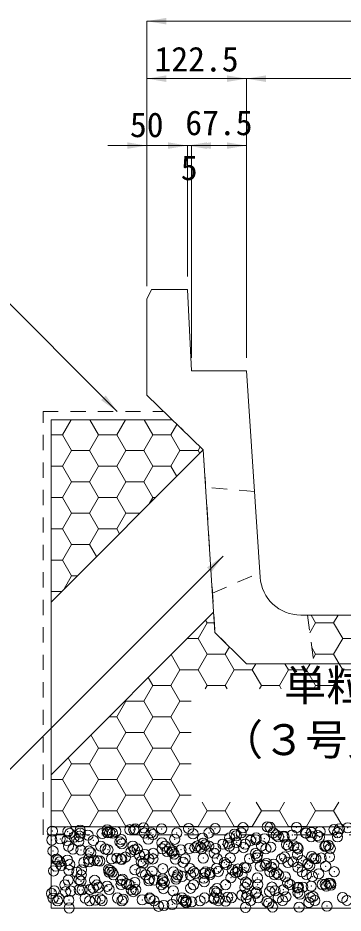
# Model space of a CAD drawing. Units: millimetres at full size; some dimension numbers follow another scale. Extents: x -1384 to 16426, y -20408 to -2620.
# Drawn here: x 7090 to 7490, y -7363 to -6263 of the extents above; entities that cross this region are included whole.
import ezdxf
from ezdxf.enums import TextEntityAlignment as Align

# ---------------------------------------------------------------- set-up
doc = ezdxf.new("R2010")
doc.units = ezdxf.units.MM
doc.header["$LTSCALE"] = 25
doc.header["$PDMODE"] = 32
doc.header["$PDSIZE"] = 12.5
doc.linetypes.add('USER1', pattern=[1.35, 0.75, -0.6])
for name, color, linetype, lineweight in [('寸法線', 7, 'Continuous', 9), ('本体', 2, 'Continuous', 13), ('補助線', 8, 'Continuous', 13), ('ﾊｯﾁﾝｸﾞ', 7, 'Continuous', 5)]:
    doc.layers.add(name, color=color, linetype=linetype, lineweight=lineweight)
doc.styles.add('ＭＳ ゴシック', font='')
doc.styles.get('ＭＳ ゴシック').set_extended_font_data('MS Gothic')

# ---------------------------------------------------------------- blocks, each defined once
blk = doc.blocks.new('filled_arrow')
at = {"color": 0, "linetype": 'Continuous', "lineweight": -2}
blk.add_solid([(7.5, 1.25), (0, 0), (7.5, -1.25)], dxfattribs=at)

msp = doc.modelspace()

# ---------------------------------------------------------------- linework, layer by layer
at = {"layer": '寸法線'}
for p, q in [((7248.7, -6266.75), (7793.7, -6266.75)), ((7248.7, -6592.4), (7248.7, -6266.75)), ((7248.7, -6337.38), (7371.2, -6337.38)), ((7248.7, -6592.4), (7248.7, -6337.38)), ((7371.2, -6337.38), (7671.2, -6337.38)), ((7371.2, -6680.4), (7371.2, -6337.38)), ((7371.2, -6680.4), (7371.2, -6337.38)), ((7200.7, -6419.63), (7346.7, -6419.63)), ((7248.7, -6592.4), (7248.7, -6419.63)), ((7250.7, -6419.63), (7351.7, -6419.63)), ((7298.7, -6580.4), (7298.7, -6419.63)), ((7298.7, -6580.4), (7298.7, -6419.63)), ((7303.7, -6680.4), (7303.7, -6419.63)), ((7303.7, -6419.63), (7371.2, -6419.63)), ((7303.7, -6680.4), (7303.7, -6419.63)), ((7371.2, -6680.4), (7371.2, -6419.63))]:
    msp.add_line(p, q, dxfattribs=at)
for points in [[(7212.45, -6746.4), (7055.55, -6589.5), (6839.43, -6589.5)], [(7342.48, -6923.88), (7035, -7231.36), (6648.48, -7231.36)]]:
    msp.add_lwpolyline(points, dxfattribs=at)
at = {"layer": '本体'}
for p, q in [((7248.7, -6608.4), (7254.7, -6596.4)), ((7254.7, -6596.4), (7298.7, -6596.4)), ((7298.7, -6596.4), (7303.7, -6696.4)), ((7248.7, -6726.4), (7248.7, -6608.4)), ((7303.7, -6696.4), (7371.2, -6696.4)), ((7371.2, -6696.4), (7388.08, -6949.72)), ((7248.7, -6726.4), (7318.2, -6793.4)), ((7318.2, -6793.4), (7332.56, -7017.77)), ((7437.97, -6996.4), (7604.42, -6996.4)), ((7371.2, -7056.4), (7332.56, -7017.77)), ((7371.2, -7056.4), (7671.2, -7056.4))]:
    msp.add_line(p, q, dxfattribs=at)
at = {"layer": '本体', "linetype": 'USER1', "lineweight": 9}
for p, q in [((7381.06, -6844.4), (7321.14, -6839.38)), ((7329.47, -6969.39), (7387.73, -6944.39)), ((7446.2, -6996.4), (7454.2, -7056.4))]:
    msp.add_line(p, q, dxfattribs=at)
at = {"layer": '本体'}
msp.add_arc((7437.97, -6946.4), 50, 183.81407, 270, dxfattribs=at)
at = {"layer": '補助線'}
for p, q in [((7318.2, -6793.4), (7131.2, -6980.4)), ((7330.96, -6992.76), (7131.2, -7192.53))]:
    msp.add_line(p, q, dxfattribs=at)
at = {"layer": '補助線', "linetype": 'USER1'}
msp.add_lwpolyline([(7762.57, -6756.4), (7911.2, -6756.4), (7911.2, -7256.4), (7131.2, -7256.4), (7131.2, -6756.4), (7279.82, -6756.4), (7318.2, -6793.4), (7332.56, -7017.77), (7371.2, -7056.4), (7671.2, -7056.4), (7709.83, -7017.77), (7724.2, -6793.4)], close=True, dxfattribs=at)
at = {"layer": 'ﾊｯﾁﾝｸﾞ'}
for p, q in [((7145.12, -6775.09), (7155.91, -6756.4)), ((7189.57, -6775.09), (7178.78, -6756.4)), ((7211.79, -6775.09), (7222.59, -6756.4)), ((7256.24, -6775.09), (7245.45, -6756.4)), ((7278.47, -6775.09), (7285.88, -6762.25)), ((7131.2, -6775.09), (7145.12, -6775.09)), ((7156.23, -6794.34), (7145.12, -6775.09)), ((7178.46, -6794.34), (7189.57, -6775.09)), ((7189.57, -6775.09), (7211.79, -6775.09)), ((7222.91, -6794.34), (7211.79, -6775.09)), ((7245.13, -6794.34), (7256.24, -6775.09)), ((7256.24, -6775.09), (7278.47, -6775.09)), ((7289.58, -6794.34), (7278.47, -6775.09)), ((7145.12, -6813.58), (7156.23, -6794.34)), ((7156.23, -6794.34), (7178.46, -6794.34)), ((7189.57, -6813.58), (7178.46, -6794.34)), ((7211.79, -6813.58), (7222.91, -6794.34)), ((7222.91, -6794.34), (7245.13, -6794.34)), ((7256.24, -6813.58), (7245.13, -6794.34)), ((7278.47, -6813.58), (7289.58, -6794.34)), ((7289.58, -6794.34), (7311.81, -6794.34)), ((7311.81, -6794.34), (7314.44, -6789.78)), ((7313.8, -6797.79), (7311.81, -6794.34)), ((7131.2, -6813.58), (7145.12, -6813.58)), ((7156.23, -6832.83), (7145.12, -6813.58)), ((7178.46, -6832.83), (7189.57, -6813.58)), ((7189.57, -6813.58), (7211.79, -6813.58)), ((7222.91, -6832.83), (7211.79, -6813.58)), ((7245.13, -6832.83), (7256.24, -6813.58)), ((7256.24, -6813.58), (7278.47, -6813.58)), ((7285.62, -6825.97), (7278.47, -6813.58)), ((7145.12, -6852.08), (7156.23, -6832.83)), ((7156.23, -6832.83), (7178.46, -6832.83)), ((7189.57, -6852.08), (7178.46, -6832.83)), ((7211.79, -6852.08), (7222.91, -6832.83)), ((7222.91, -6832.83), (7245.13, -6832.83)), ((7256.24, -6852.08), (7245.13, -6832.83)), ((7131.2, -6852.08), (7145.12, -6852.08)), ((7156.23, -6871.33), (7145.12, -6852.08)), ((7178.46, -6871.33), (7189.57, -6852.08)), ((7189.57, -6852.08), (7211.79, -6852.08)), ((7222.91, -6871.33), (7211.79, -6852.08)), ((7251.78, -6859.82), (7256.24, -6852.08)), ((7256.24, -6852.08), (7259.51, -6852.08)), ((7145.12, -6890.57), (7156.23, -6871.33)), ((7156.23, -6871.33), (7178.46, -6871.33)), ((7189.57, -6890.57), (7178.46, -6871.33)), ((7211.79, -6890.57), (7222.91, -6871.33)), ((7222.91, -6871.33), (7240.27, -6871.33)), ((7131.2, -6890.57), (7145.12, -6890.57)), ((7156.23, -6909.82), (7145.12, -6890.57)), ((7178.46, -6909.82), (7189.57, -6890.57)), ((7189.57, -6890.57), (7211.79, -6890.57)), ((7215.17, -6896.42), (7211.79, -6890.57)), ((7145.12, -6929.07), (7156.23, -6909.82)), ((7156.23, -6909.82), (7178.46, -6909.82)), ((7186.99, -6924.6), (7178.46, -6909.82)), ((7131.2, -6929.07), (7145.12, -6929.07)), ((7156.23, -6948.32), (7145.12, -6929.07)), ((7146.61, -6964.99), (7156.23, -6948.32)), ((7156.23, -6948.32), (7163.28, -6948.32)), ((7131.2, -6967.56), (7144.03, -6967.56)), ((7322.92, -7006.06), (7321, -7002.73)), ((7456.27, -7006.06), (7450.69, -6996.4)), ((7478.49, -7006.06), (7484.07, -6996.4)), ((7311.81, -7025.31), (7322.92, -7006.06)), ((7322.92, -7006.06), (7331.81, -7006.06)), ((7449.13, -7018.42), (7456.27, -7006.06)), ((7456.27, -7006.06), (7478.49, -7006.06)), ((7489.61, -7025.31), (7478.49, -7006.06)), ((7298.42, -7025.31), (7311.81, -7025.31)), ((7322.92, -7044.55), (7311.81, -7025.31)), ((7478.49, -7044.55), (7489.61, -7025.31)), ((7489.61, -7025.31), (7511.83, -7025.31)), ((7345.14, -7044.55), (7350.34, -7035.55)), ((7456.27, -7044.55), (7451.52, -7036.33)), ((7289.58, -7063.8), (7278.73, -7045)), ((7311.81, -7063.8), (7322.92, -7044.55)), ((7322.92, -7044.55), (7345.14, -7044.55)), ((7356.26, -7063.8), (7345.14, -7044.55)), ((7453.3, -7049.69), (7456.27, -7044.55)), ((7456.27, -7044.55), (7478.49, -7044.55)), ((7485.33, -7056.4), (7478.49, -7044.55)), ((7378.48, -7063.8), (7382.76, -7056.4)), ((7422.93, -7063.8), (7418.66, -7056.4)), ((7445.16, -7063.8), (7449.43, -7056.4)), ((7489.61, -7063.8), (7485.33, -7056.4)), ((7278.47, -7083.05), (7289.58, -7063.8)), ((7289.58, -7063.8), (7311.81, -7063.8)), ((7322.92, -7083.05), (7311.81, -7063.8)), ((7345.14, -7083.05), (7356.26, -7063.8)), ((7356.26, -7063.8), (7378.48, -7063.8)), ((7389.59, -7083.05), (7378.48, -7063.8)), ((7411.82, -7083.05), (7422.93, -7063.8)), ((7422.93, -7063.8), (7445.16, -7063.8)), ((7456.27, -7083.05), (7445.16, -7063.8)), ((7478.49, -7083.05), (7489.61, -7063.8)), ((7489.61, -7063.8), (7511.83, -7063.8)), ((7256.24, -7083.05), (7250.55, -7073.18)), ((7245.13, -7102.3), (7256.24, -7083.05)), ((7256.24, -7083.05), (7278.47, -7083.05)), ((7289.58, -7102.3), (7278.47, -7083.05)), ((7320.65, -7086.97), (7322.92, -7083.05)), ((7322.92, -7083.05), (7345.14, -7083.05)), ((7347.41, -7086.97), (7345.14, -7083.05)), ((7387.33, -7086.97), (7389.59, -7083.05)), ((7389.59, -7083.05), (7411.82, -7083.05)), ((7414.09, -7086.97), (7411.82, -7083.05)), ((7454, -7086.97), (7456.27, -7083.05)), ((7456.27, -7083.05), (7478.49, -7083.05)), ((7480.76, -7086.97), (7478.49, -7083.05)), ((7211.79, -7121.54), (7222.91, -7102.3)), ((7222.91, -7102.3), (7222.37, -7101.36)), ((7222.91, -7102.3), (7245.13, -7102.3)), ((7256.24, -7121.54), (7245.13, -7102.3)), ((7278.47, -7121.54), (7289.58, -7102.3)), ((7289.58, -7102.3), (7303.38, -7102.3)), ((7202.18, -7121.54), (7211.79, -7121.54)), ((7222.91, -7140.79), (7211.79, -7121.54)), ((7245.13, -7140.79), (7256.24, -7121.54)), ((7256.24, -7121.54), (7278.47, -7121.54)), ((7289.58, -7140.79), (7278.47, -7121.54)), ((7189.57, -7160.04), (7180.1, -7143.63)), ((7211.79, -7160.04), (7222.91, -7140.79)), ((7222.91, -7140.79), (7245.13, -7140.79)), ((7256.24, -7160.04), (7245.13, -7140.79)), ((7278.47, -7160.04), (7289.58, -7140.79)), ((7289.58, -7140.79), (7303.38, -7140.79)), ((7178.46, -7179.29), (7189.57, -7160.04)), ((7189.57, -7160.04), (7211.79, -7160.04)), ((7222.91, -7179.29), (7211.79, -7160.04)), ((7245.13, -7179.29), (7256.24, -7160.04)), ((7256.24, -7160.04), (7278.47, -7160.04)), ((7289.58, -7179.29), (7278.47, -7160.04)), ((7145.12, -7198.53), (7156.23, -7179.29)), ((7156.23, -7179.29), (7151.92, -7171.81)), ((7156.23, -7179.29), (7178.46, -7179.29)), ((7189.57, -7198.53), (7178.46, -7179.29)), ((7211.79, -7198.53), (7222.91, -7179.29)), ((7222.91, -7179.29), (7245.13, -7179.29)), ((7256.24, -7198.53), (7245.13, -7179.29)), ((7278.47, -7198.53), (7289.58, -7179.29)), ((7289.58, -7179.29), (7303.38, -7179.29)), ((7131.2, -7198.53), (7145.12, -7198.53)), ((7156.23, -7217.78), (7145.12, -7198.53)), ((7178.46, -7217.78), (7189.57, -7198.53)), ((7189.57, -7198.53), (7211.79, -7198.53)), ((7222.91, -7217.78), (7211.79, -7198.53)), ((7245.13, -7217.78), (7256.24, -7198.53)), ((7256.24, -7198.53), (7278.47, -7198.53)), ((7289.58, -7217.78), (7278.47, -7198.53)), ((7145.12, -7237.03), (7156.23, -7217.78)), ((7156.23, -7217.78), (7178.46, -7217.78)), ((7189.57, -7237.03), (7178.46, -7217.78)), ((7211.79, -7237.03), (7222.91, -7217.78)), ((7222.91, -7217.78), (7245.13, -7217.78)), ((7256.24, -7237.03), (7245.13, -7217.78)), ((7278.47, -7237.03), (7289.58, -7217.78)), ((7289.58, -7217.78), (7303.38, -7217.78)), ((7322.92, -7237.03), (7316.68, -7226.23)), ((7345.14, -7237.03), (7351.38, -7226.23)), ((7389.59, -7237.03), (7383.36, -7226.23)), ((7411.82, -7237.03), (7418.05, -7226.23)), ((7456.27, -7237.03), (7450.03, -7226.23)), ((7478.49, -7237.03), (7484.73, -7226.23)), ((7131.2, -7237.03), (7145.12, -7237.03)), ((7156.23, -7256.28), (7145.12, -7237.03)), ((7178.46, -7256.28), (7189.57, -7237.03)), ((7189.57, -7237.03), (7211.79, -7237.03)), ((7222.91, -7256.28), (7211.79, -7237.03)), ((7245.13, -7256.28), (7256.24, -7237.03)), ((7256.24, -7237.03), (7278.47, -7237.03)), ((7289.58, -7256.28), (7278.47, -7237.03)), ((7311.81, -7256.28), (7322.92, -7237.03)), ((7322.92, -7237.03), (7345.14, -7237.03)), ((7356.26, -7256.28), (7345.14, -7237.03)), ((7378.48, -7256.28), (7389.59, -7237.03)), ((7389.59, -7237.03), (7411.82, -7237.03)), ((7422.93, -7256.28), (7411.82, -7237.03)), ((7445.16, -7256.28), (7456.27, -7237.03)), ((7456.27, -7237.03), (7478.49, -7237.03)), ((7489.61, -7256.28), (7478.49, -7237.03)), ((7156.16, -7256.4), (7156.23, -7256.28)), ((7156.23, -7256.28), (7178.46, -7256.28)), ((7178.53, -7256.4), (7178.46, -7256.28)), ((7222.84, -7256.4), (7222.91, -7256.28)), ((7222.91, -7256.28), (7245.13, -7256.28)), ((7245.2, -7256.4), (7245.13, -7256.28)), ((7289.51, -7256.4), (7289.58, -7256.28)), ((7289.58, -7256.28), (7311.81, -7256.28)), ((7311.88, -7256.4), (7311.81, -7256.28)), ((7356.19, -7256.4), (7356.26, -7256.28)), ((7356.26, -7256.28), (7378.48, -7256.28)), ((7378.55, -7256.4), (7378.48, -7256.28)), ((7422.86, -7256.4), (7422.93, -7256.28)), ((7422.93, -7256.28), (7445.16, -7256.28)), ((7445.23, -7256.4), (7445.16, -7256.28)), ((7489.54, -7256.4), (7489.61, -7256.28)), ((7489.61, -7256.28), (7491.71, -7256.28))]:
    msp.add_line(p, q, dxfattribs=at)
at = {"layer": 'ﾊｯﾁﾝｸﾞ', "linetype": 'USER1', "lineweight": 9}
msp.add_lwpolyline([(7772.95, -6746.4), (7921.2, -6746.4), (7921.2, -7266.4), (7121.2, -7266.4), (7121.2, -6746.4), (7269.44, -6746.4)], dxfattribs=at)
at = {"layer": 'ﾊｯﾁﾝｸﾞ', "lineweight": 20}
msp.add_lwpolyline([(7762.57, -6756.4), (7911.2, -6756.4), (7911.2, -7256.4), (7131.2, -7256.4), (7131.2, -6756.4), (7279.82, -6756.4)], dxfattribs=at)
msp.add_lwpolyline([(7131.2, -7256.4), (7911.2, -7256.4), (7911.2, -7356.4), (7131.2, -7356.4)], close=True, dxfattribs=at)
at = {"layer": 'ﾊｯﾁﾝｸﾞ'}
for p in [(7132.66, -7261.86), (7151.65, -7262.47), (7153.99, -7264.61), (7166.96, -7260.62), (7166.99, -7264.37), (7193.75, -7264.64), (7200.2, -7260.2), (7200.36, -7263.77), (7203.21, -7263.59), (7206.54, -7264.3), (7210.69, -7262.41), (7227.94, -7260.14), (7232.69, -7260.35), (7234.55, -7259.26), (7244.87, -7257.91), (7246.09, -7264.23), (7254.03, -7264.03), (7266.99, -7259.12), (7285.64, -7264.16), (7300.24, -7258.69), (7325.19, -7264.09), (7332.72, -7258.85), (7364.74, -7264.01), (7367.03, -7257.61), (7396.94, -7256.58), (7400.27, -7257.19), (7404.29, -7263.94), (7432.76, -7257.35), (7443.84, -7263.87), (7444.76, -7264.47), (7451.37, -7263.6), (7461.7, -7262.24), (7478.95, -7259.97), (7483.39, -7263.8), (7485.56, -7259.1), (7495.88, -7257.74), (7131.99, -7272.77), (7142.32, -7271.41), (7150.59, -7273.19), (7159.57, -7269.14), (7165.04, -7274.74), (7166.18, -7268.27), (7176.5, -7266.91), (7183.08, -7273.34), (7215.85, -7275.17), (7217.38, -7272.11), (7250.62, -7271.68), (7256.37, -7266.17), (7283.11, -7271.84), (7305.6, -7265.15), (7317.41, -7270.6), (7350.65, -7270.18), (7356.42, -7265.59), (7358.76, -7267.73), (7359.14, -7275.74), (7376.39, -7273.47), (7383, -7272.6), (7383.14, -7270.33), (7393.33, -7271.24), (7407.99, -7266.71), (7410.58, -7268.97), (7417.19, -7268.1), (7417.44, -7269.1), (7427.51, -7266.74), (7450.69, -7268.67), (7458.8, -7267.15), (7461.15, -7269.29), (7483.17, -7268.83), (7133.46, -7286.33), (7152.61, -7280.48), (7157.97, -7283.89), (7167.76, -7285.09), (7177.68, -7286.32), (7192.16, -7280.41), (7197.52, -7283.82), (7201, -7284.67), (7218.2, -7277.32), (7231.71, -7280.34), (7233.49, -7284.82), (7237.07, -7283.75), (7267.42, -7276.3), (7267.79, -7283.59), (7271.26, -7280.27), (7273.83, -7286.98), (7276.62, -7283.68), (7280.44, -7286.1), (7290.77, -7284.75), (7301.04, -7283.16), (7308.02, -7282.47), (7310.81, -7280.19), (7314.63, -7281.6), (7316.17, -7283.61), (7318.24, -7276.73), (7320.58, -7278.88), (7324.95, -7280.24), (7333.52, -7283.32), (7342.2, -7277.97), (7348.82, -7277.1), (7350.36, -7280.12), (7355.72, -7283.53), (7367.83, -7282.08), (7369.81, -7277.86), (7389.91, -7280.05), (7395.27, -7283.46), (7401.07, -7281.66), (7420.63, -7278.29), (7422.97, -7280.44), (7429.46, -7279.98), (7433.56, -7281.82), (7434.82, -7283.39), (7467.86, -7280.58), (7469.01, -7279.91), (7472.19, -7279.41), (7474.37, -7283.32), (7137.7, -7296.25), (7139.5, -7297.47), (7151.39, -7297.66), (7177.25, -7296.18), (7180.02, -7288.46), (7183.88, -7297.81), (7205.46, -7295.98), (7212.07, -7295.11), (7216.8, -7296.1), (7218.18, -7296.58), (7222.4, -7293.75), (7229.24, -7287.44), (7239.65, -7291.48), (7246.26, -7290.61), (7251.42, -7296.15), (7256.35, -7296.03), (7256.58, -7289.25), (7280.06, -7287.88), (7282.4, -7290.02), (7283.91, -7296.31), (7295.9, -7295.96), (7318.21, -7295.07), (7331.63, -7289), (7335.45, -7295.89), (7351.45, -7294.65), (7375, -7295.82), (7382.45, -7289.44), (7383.94, -7294.8), (7384.79, -7291.58), (7414.55, -7295.74), (7418.24, -7293.57), (7434.02, -7290.56), (7451.49, -7293.14), (7454.1, -7295.67), (7456.47, -7295.81), (7463.08, -7294.94), (7473.41, -7293.58), (7137.09, -7304.98), (7141.84, -7299.61), (7143.7, -7304.11), (7154.03, -7302.75), (7171.28, -7300.48), (7177.89, -7299.61), (7188.21, -7298.25), (7191.07, -7298.59), (7241.88, -7299.03), (7244.23, -7301.17), (7268.59, -7308.06), (7293.45, -7300.15), (7301.84, -7307.64), (7334.32, -7307.79), (7344.27, -7300.58), (7346.61, -7302.73), (7360.52, -7308.44), (7368.63, -7306.56), (7370.85, -7307.08), (7388.1, -7304.81), (7394.71, -7303.94), (7395.84, -7301.71), (7401.87, -7306.13), (7405.04, -7302.58), (7422.29, -7300.31), (7428.9, -7299.44), (7434.36, -7306.29), (7439.22, -7298.08), (7446.66, -7302.14), (7449, -7304.29), (7468.66, -7305.05), (7134.26, -7310.8), (7152.89, -7309.74), (7162.87, -7312.28), (7168.23, -7315.7), (7168.56, -7309.56), (7201.8, -7309.14), (7202.42, -7312.21), (7203.71, -7310.17), (7206.05, -7312.32), (7207.78, -7315.62), (7234.29, -7309.3), (7241.97, -7312.14), (7247.33, -7315.55), (7255.27, -7311.29), (7281.52, -7312.07), (7285.54, -7318.32), (7286.88, -7315.48), (7292.15, -7317.45), (7302.48, -7316.09), (7306.09, -7311.73), (7308.43, -7313.88), (7319.01, -7319.54), (7319.73, -7313.82), (7321.07, -7312), (7326.34, -7312.94), (7326.42, -7315.41), (7336.66, -7311.59), (7352.25, -7319.12), (7353.91, -7309.31), (7357.66, -7312.85), (7360.62, -7311.92), (7365.97, -7315.34), (7384.74, -7319.27), (7400.17, -7311.85), (7405.52, -7315.26), (7408.48, -7313.29), (7410.82, -7315.44), (7419.04, -7318.04), (7439.72, -7311.78), (7445.07, -7315.19), (7452.29, -7317.61), (7460.05, -7314.41), (7479.27, -7311.71), (7147.96, -7328.05), (7152.19, -7322.13), (7165.53, -7321.32), (7167.87, -7323.46), (7184.68, -7322.28), (7187.51, -7327.98), (7189.6, -7330.95), (7199.92, -7329.59), (7217.1, -7322.44), (7217.17, -7327.32), (7218.98, -7321.05), (7223.78, -7326.45), (7227.06, -7327.91), (7234.11, -7325.09), (7251.36, -7322.82), (7252.22, -7320.62), (7257.97, -7321.95), (7266.61, -7327.83), (7267.92, -7322.88), (7268.29, -7320.59), (7270.26, -7325.02), (7284.71, -7320.78), (7306.16, -7327.76), (7319.48, -7324), (7345.7, -7327.69), (7369.43, -7331.03), (7370.3, -7324.44), (7372.64, -7326.58), (7385.25, -7327.62), (7402.67, -7330.6), (7421.87, -7325.56), (7424.8, -7327.55), (7435.16, -7330.76), (7440.61, -7330.78), (7450.93, -7329.42), (7464.35, -7327.47), (7468.18, -7327.15), (7469.46, -7329.52), (7472.69, -7326), (7474.79, -7326.28), (7475.03, -7328.14), (7131.55, -7338.59), (7135.06, -7335.27), (7148.8, -7336.32), (7155.41, -7335.45), (7165.74, -7334.09), (7169.36, -7334.03), (7178.92, -7333.59), (7182.99, -7331.82), (7202.6, -7333.61), (7229.74, -7334.02), (7232.08, -7336.17), (7235.09, -7333.77), (7269.39, -7332.53), (7281.3, -7335.15), (7302.64, -7332.11), (7332.12, -7335.58), (7334.46, -7337.73), (7335.12, -7332.26), (7365.62, -7340.66), (7372.23, -7339.78), (7382.56, -7338.43), (7383.69, -7336.71), (7399.81, -7336.15), (7406.42, -7335.28), (7416.74, -7333.92), (7433.99, -7331.65), (7434.51, -7337.14), (7436.85, -7339.29), (7133.58, -7344.16), (7138.93, -7347.57), (7140.74, -7344.73), (7152.99, -7346.6), (7173.13, -7344.09), (7178.48, -7347.5), (7185.48, -7346.75), (7191.56, -7345.17), (7193.9, -7347.32), (7212.68, -7344.01), (7218.03, -7347.43), (7219.78, -7345.52), (7243.13, -7346.29), (7252.23, -7343.94), (7253.02, -7345.09), (7257.58, -7347.35), (7280, -7351.93), (7285.51, -7345.25), (7291.78, -7343.87), (7293.95, -7346.73), (7296.29, -7348.88), (7297.13, -7347.28), (7297.25, -7349.66), (7303.86, -7348.79), (7314.19, -7347.43), (7319.81, -7344.01), (7331.33, -7343.8), (7331.44, -7345.16), (7336.68, -7347.21), (7338.05, -7344.29), (7345.51, -7347.85), (7348.37, -7342.93), (7353.05, -7343.59), (7370.88, -7343.73), (7376.23, -7347.14), (7385.54, -7343.75), (7396.33, -7348.29), (7398.67, -7350.43), (7410.43, -7343.65), (7415.78, -7347.07), (7419.84, -7342.51), (7447.9, -7349.41), (7449.98, -7343.58), (7453.09, -7342.09), (7455.33, -7346.99), (7489.52, -7343.51), (7494.88, -7346.92), (7153.38, -7356.32), (7263.07, -7354.16), (7269.68, -7353.29), (7370.23, -7355.5), (7403.47, -7355.07), (7435.96, -7355.23), (7470.26, -7353.99)]:
    msp.add_point(p, dxfattribs=at)

# ---------------------------------------------------------------- block references
at = {"layer": '寸法線', "xscale": 3.2, "yscale": 3.2}
for p in [(7248.7, -6266.75), (7248.7, -6337.38), (7371.2, -6337.38), (7298.7, -6419.63), (7303.7, -6419.63), (7303.7, -6419.63)]:
    msp.add_blockref('filled_arrow', p, dxfattribs=at)
for p, rotation in [((7371.2, -6337.38), 180), ((7248.7, -6419.63), 180), ((7298.7, -6419.63), 180), ((7371.2, -6419.63), 180), ((7212.45, -6746.4), 135), ((7342.48, -6923.88), 225)]:
    msp.add_blockref('filled_arrow', p, dxfattribs=dict(at, rotation=rotation))

# ---------------------------------------------------------------- texts
at = {"layer": '寸法線', "style": 'ＭＳ ゴシック'}
for s, p in [('122.5', (7309.95, -6313.38)), ('67.5', (7337.45, -6391.63)), ('50', (7248.7, -6394.05)), ('5', (7300.91, -6446.84))]:
    msp.add_text(s, height=30.38, dxfattribs=at).set_placement(p, align=Align.MIDDLE_CENTER)
at = {"layer": 'ﾊｯﾁﾝｸﾞ', "style": 'ＭＳ ゴシック'}
for s, p in [('\u3000単粒度砕石', (7365.8, -7063.83)), ('（３号又は４号', (7339.9, -7130.5))]:
    msp.add_text(s, height=37.98, dxfattribs=at).set_placement(p, align=Align.TOP_LEFT)

doc.saveas('drawing.dxf')
